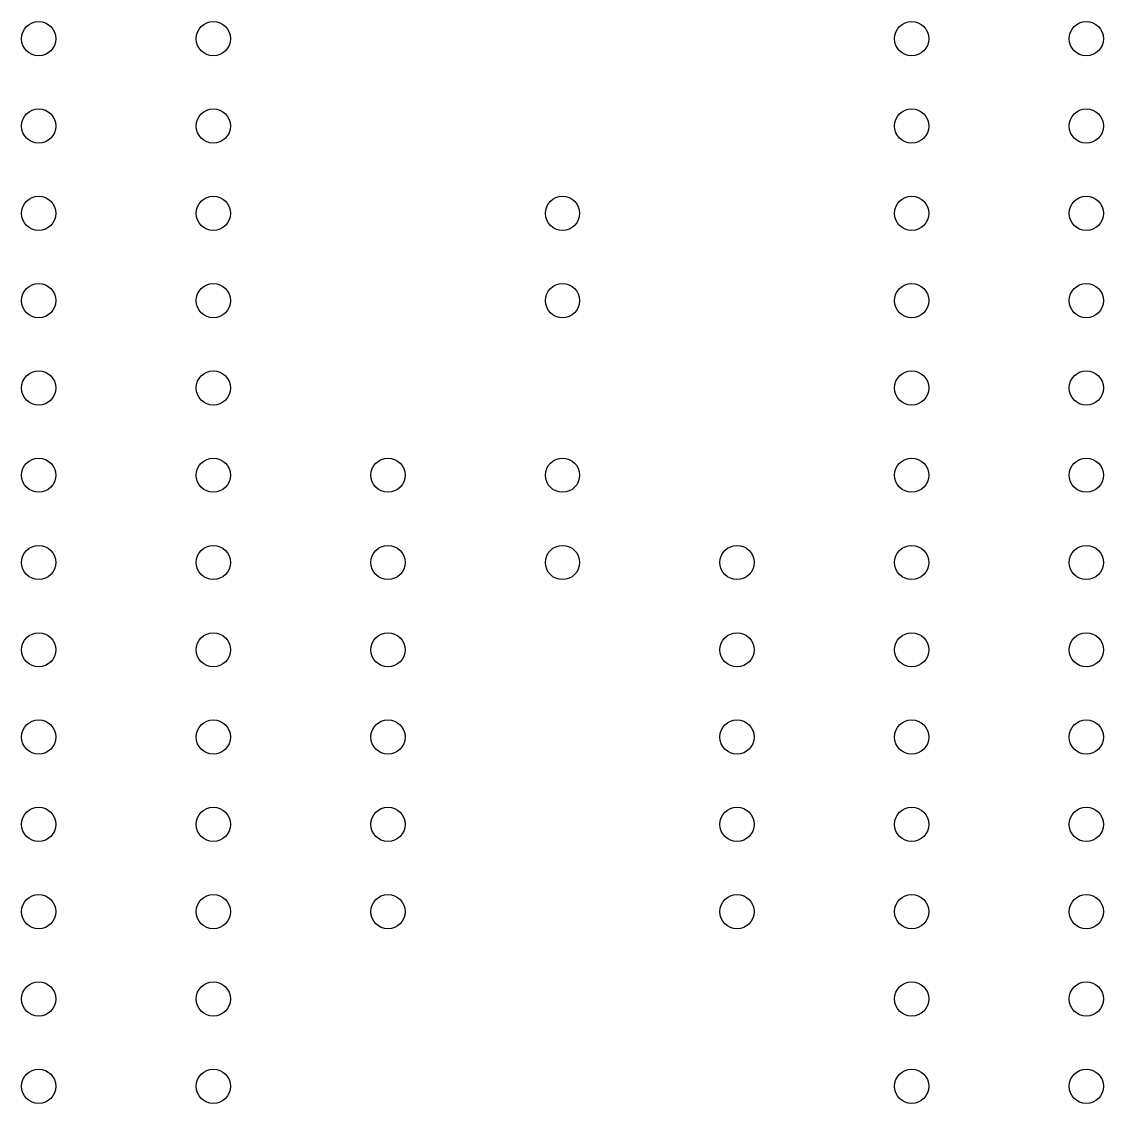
# Model space of a CAD drawing. Header units: millimetres. Extents: x -166 to -8, y -25 to 133.
import ezdxf

# ---------------------------------------------------------------- set-up
doc = ezdxf.new("R2010")
doc.units = ezdxf.units.MM
doc.layers.get('0').update_dxf_attribs({"linetype": 'CONTINUOUS'})

msp = doc.modelspace()

# ---------------------------------------------------------------- linework, layer by layer
for centre in [(-163.5, 130.5), (-138, 130.5), (-36, 130.5), (-10.5, 130.5), (-163.5, 117.75), (-138, 117.75), (-36, 117.75), (-10.5, 117.75), (-163.5, 105), (-138, 105), (-87, 105), (-36, 105), (-10.5, 105), (-163.5, 92.25), (-138, 92.25), (-87, 92.25), (-36, 92.25), (-10.5, 92.25), (-163.5, 79.5), (-138, 79.5), (-36, 79.5), (-10.5, 79.5), (-163.5, 66.75), (-138, 66.75), (-112.5, 66.75), (-87, 66.75), (-36, 66.75), (-10.5, 66.75), (-163.5, 54), (-138, 54), (-112.5, 54), (-87, 54), (-61.5, 54), (-36, 54), (-10.5, 54), (-163.5, 41.25), (-138, 41.25), (-112.5, 41.25), (-61.5, 41.25), (-36, 41.25), (-10.5, 41.25), (-163.5, 28.5), (-138, 28.5), (-112.5, 28.5), (-61.5, 28.5), (-36, 28.5), (-10.5, 28.5), (-163.5, 15.75), (-138, 15.75), (-112.5, 15.75), (-61.5, 15.75), (-36, 15.75), (-10.5, 15.75), (-163.5, 3), (-138, 3), (-112.5, 3), (-61.5, 3), (-36, 3), (-10.5, 3), (-163.5, -9.75), (-138, -9.75), (-36, -9.75), (-10.5, -9.75), (-163.5, -22.5), (-138, -22.5), (-36, -22.5), (-10.5, -22.5)]:
    msp.add_circle(centre, 2.5)

doc.saveas('drawing.dxf')
